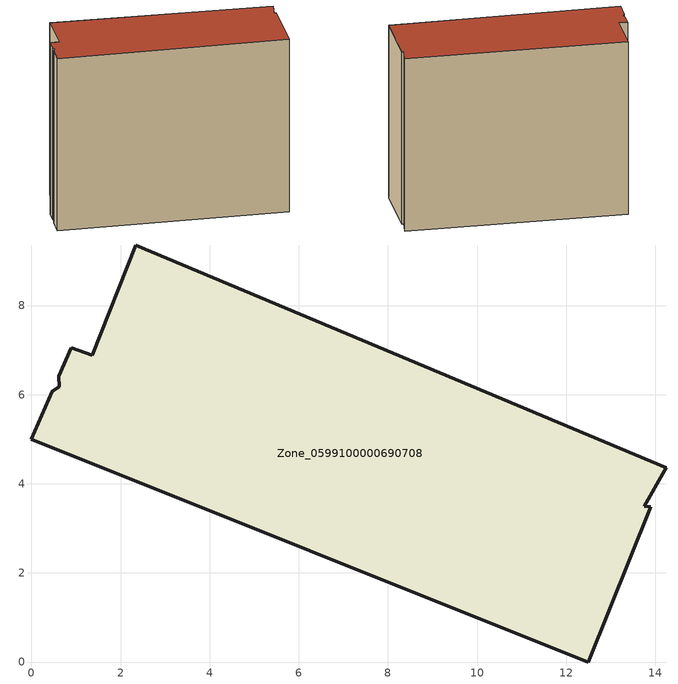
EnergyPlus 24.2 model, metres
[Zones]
Zone_0599100000690708
 floor ground (C_G): 0,5 0.47,6.08 0.63,6.17 0.62,6.42 0.89,7.05 1.36,6.88 2.34,9.36 14.24,4.36 14.22,4.3 13.75,3.5 13.89,3.49 12.5,0 z0
 wall outside (C_F): 2.34,9.36 1.36,6.88 0.89,7.05 0.62,6.42 0.63,6.17 0.47,6.08 0,5 12.5,0 13.89,3.49 13.75,3.5 14.22,4.3 14.24,4.36 2.34,9.36 z0:10.74
 roof outside (C_R): 0.47,6.08 0,5 12.5,0 13.89,3.49 13.75,3.5 14.22,4.3 14.24,4.36 2.34,9.36 1.36,6.88 0.89,7.05 0.62,6.42 0.63,6.17 z10.74
[BUILDING]
Pand.0599100000690708: North Axis=0; Terrain=City; Loads Convergence Tolerance Value=0.04; Temperature Convergence Tolerance Value=0.4; Solar Distribution=FullExterior; Maximum Number of Warmup Days=25; Minimum Number of Warmup Days=1
[Site:Location]
Rotterdam.The.Hague.AP_ZH_NLD Design_Conditions: Latitude=51.96; Longitude=4.45; Time Zone=1; Elevation=-4.5
[SITE:GROUNDTEMPERATURE:BUILDINGSURFACE]
18, 18, 18, 18, 18, 18, 18, 18, 18, 18, 18, 18
[MATERIAL] Thermal Absorptance=0.9; Solar Absorptance=0.7; Visible Absorptance=0.7
Name | Roughness | Thickness | Conductivity | Density | Specific Heat
G.TI.1946 | MediumSmooth | 0.15 | 1 | 540 | 1210
F.TI.1946 | Rough | 0.3 | 0.857143 | 1920 | 840
R.TI.1946 | MediumRough | 0.2 | 0.1 | 1500 | 1000
[CONSTRUCTION]
C_G: G.TI.1946
C_F: F.TI.1946
C_R: R.TI.1946
[ZONE]
Zone_0599100000690708: Type=1; Multiplier=1; Ceiling Height=Autocalculate; Volume=Autocalculate; Floor Area=autocalculate; Part of Total Floor Area=Yes
[ZONEINFILTRATION:DESIGNFLOWRATE]
Infil_Zone_0599100000690708: Zone or ZoneList or Space or SpaceList=Zone_0599100000690708; Schedule=AlwaysOn; Design Flow Rate Calculation Method=Flow/Area; Flow Rate per Floor Area=0.003; Constant Term Coefficient=1; Temperature Term Coefficient=0; Velocity Term Coefficient=0; Velocity Squared Term Coefficient=0
[HVACTEMPLATE:ZONE:IDEALLOADSAIRSYSTEM]
Zone_0599100000690708: Maximum Heating Supply Air Temperature=50; Minimum Cooling Supply Air Temperature=13; Maximum Heating Supply Air Humidity Ratio=0.0156; Minimum Cooling Supply Air Humidity Ratio=0.0077; Heating Limit=NoLimit; Cooling Limit=NoLimit; Dehumidification Control Type=ConstantSensibleHeatRatio; Cooling Sensible Heat Ratio=0.7; Dehumidification Setpoint=60; Humidification Control Type=None; Humidification Setpoint=30; Outdoor Air Method=None; Outdoor Air Flow Rate per Person=0.00944; Outdoor Air Flow Rate per Zone Floor Area=0; Outdoor Air Flow Rate per Zone=0; Demand Controlled Ventilation Type=None; Outdoor Air Economizer Type=NoEconomizer; Heat Recovery Type=None; Sensible Heat Recovery Effectiveness=0.7; Latent Heat Recovery Effectiveness=0.65
[ZONECONTROL:THERMOSTAT]
ThermostatControl_Zone_0599100000690708: Zone or ZoneList=Zone_0599100000690708; Control Type Schedule=DualSetpointControlType; Control 1=Thermostat_Zone_0599100000690708; Temperature Difference Between Cutout And Setpoint=0
[THERMOSTATSETPOINT:DUALSETPOINT]
Thermostat_Zone_0599100000690708: Heating Setpoint Temperature Schedule=HeatingSetpoint_Zone_0599100000690708; Cooling Setpoint Temperature Schedule=CoolingSetpoint_Zone_0599100000690708
[SCHEDULE:COMPACT]
HeatingSetpoint_Zone_0599100000690708: Through: 12/31, For: AllDays, Until: 24:00, 21
CoolingSetpoint_Zone_0599100000690708: Through: 12/31, For: AllDays, Until: 24:00, 24
DualSetpointControlType: Through: 12/31, For: AllDays, Until: 24:00, 4
AlwaysOn: Through: 12/31, For: AllDays, Until: 24:00, 1
